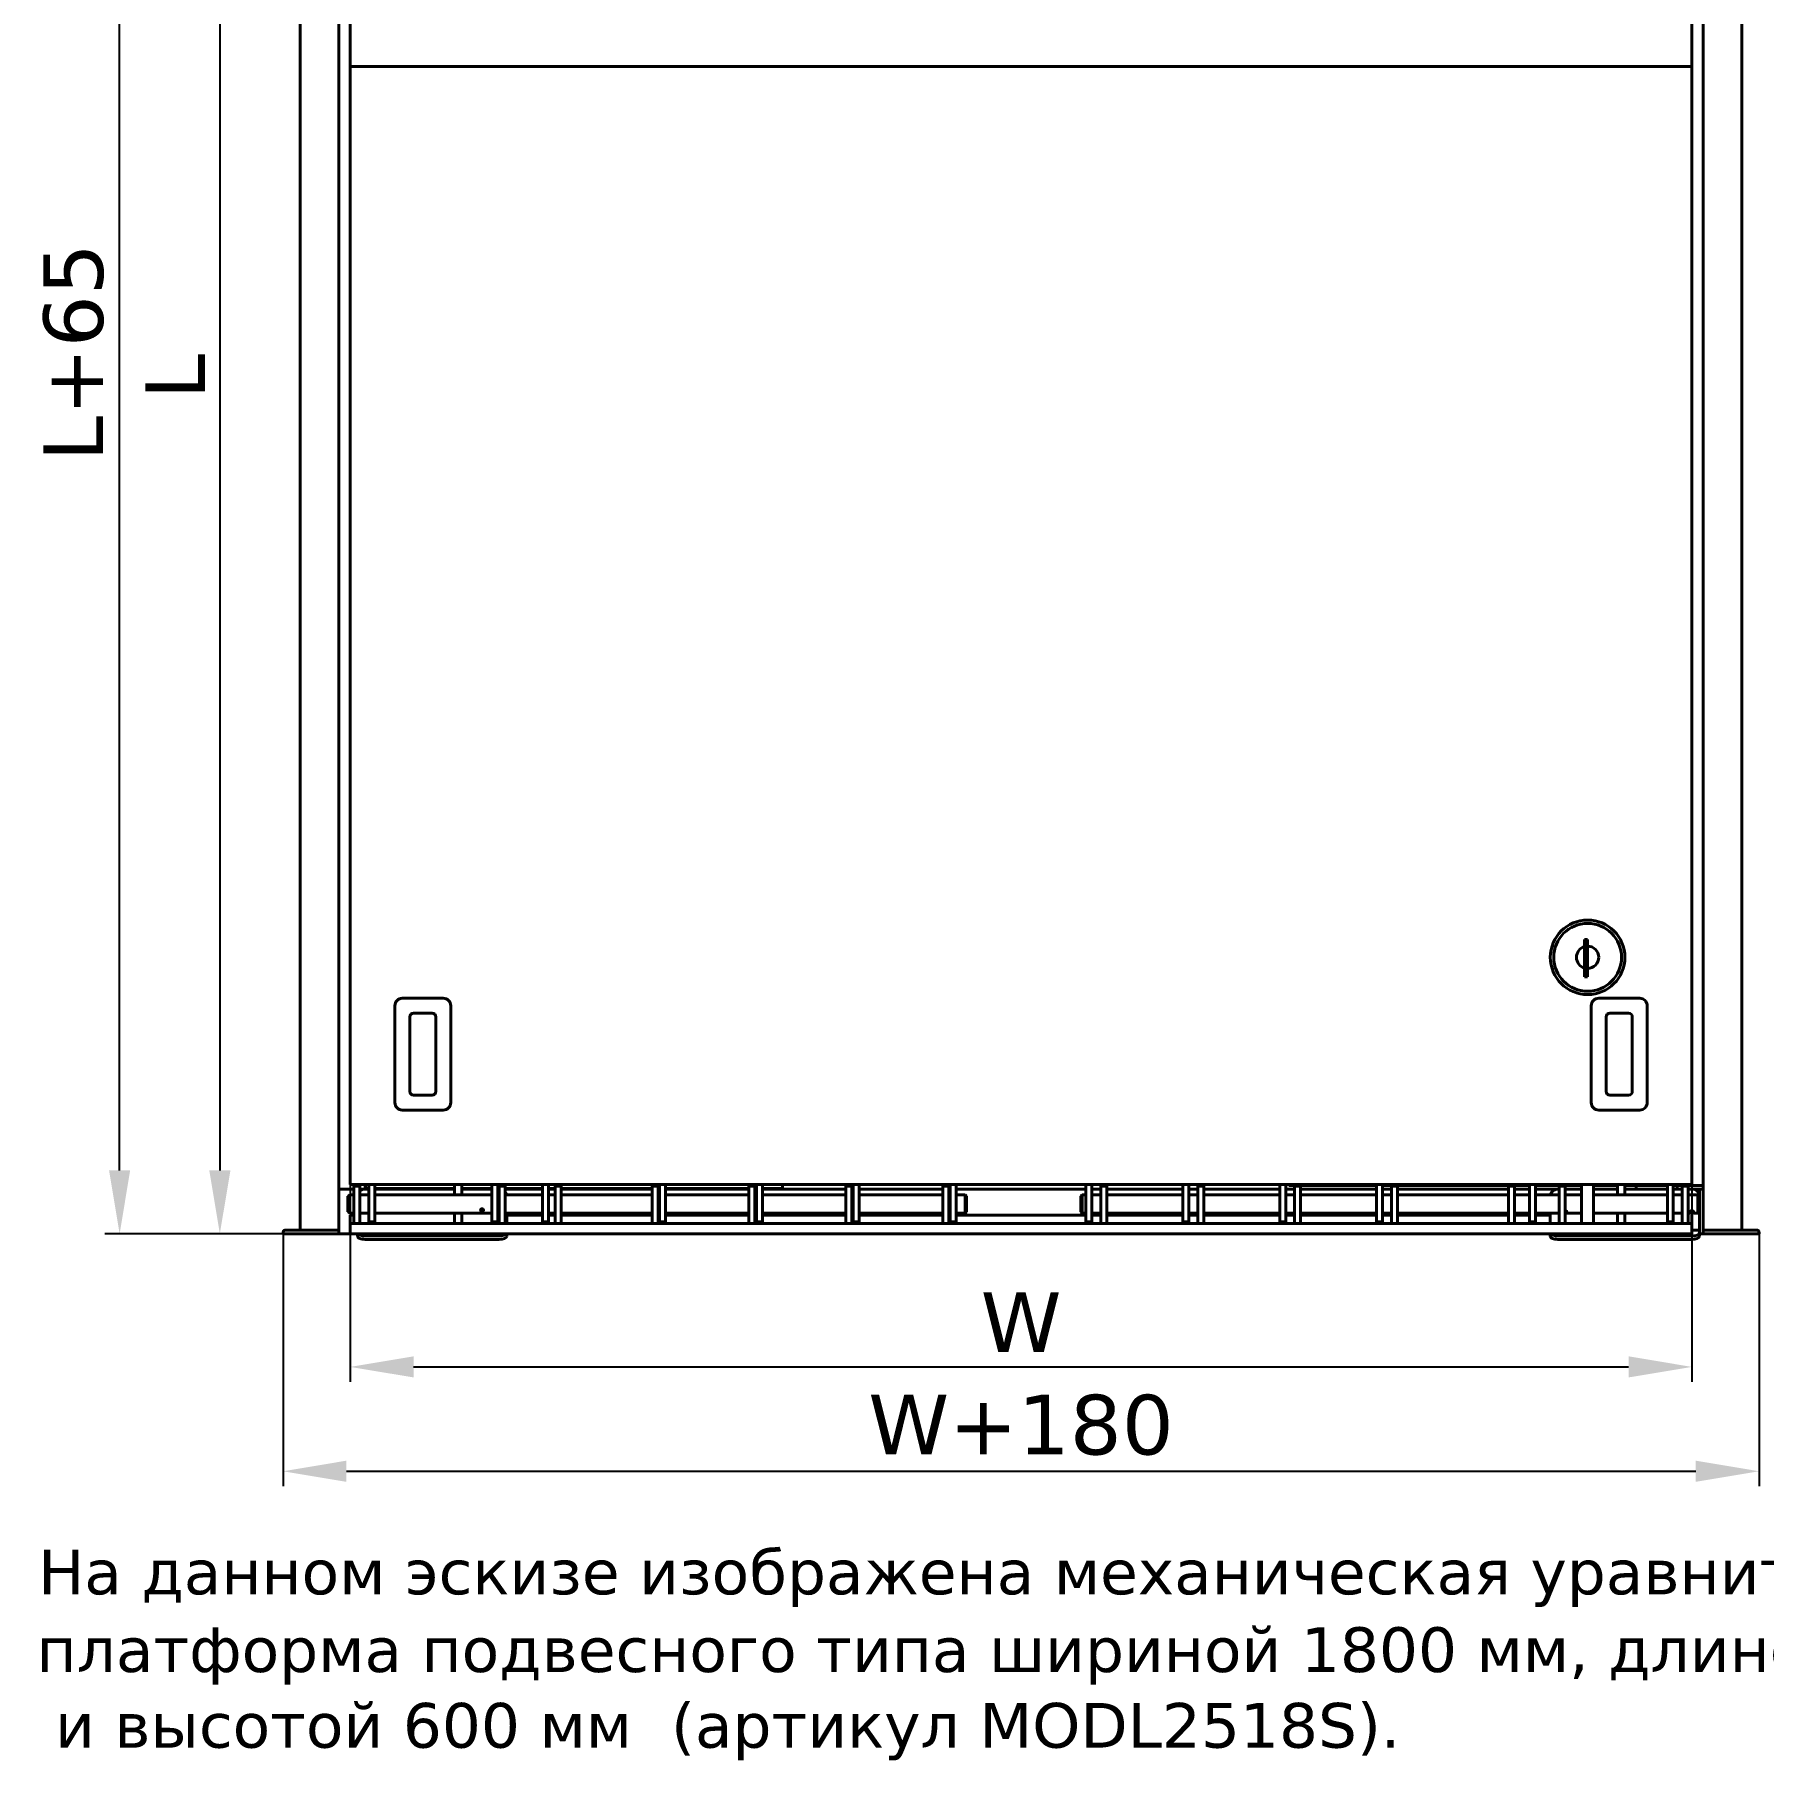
# Model space of a CAD drawing. Header units: millimetres. Extents: x 37284 to 53117, y 1996 to 6319.
# Drawn here: x 47014 to 49333, y 1996 to 4312 of the extents above; entities that cross this region are included whole.
import ezdxf

# ---------------------------------------------------------------- set-up
doc = ezdxf.new("R2010")
doc.units = ezdxf.units.MM
doc.linetypes.add('K5LT_BASIC', pattern=[0])
doc.layers.add('0 VIEW3', color=7, linetype='Continuous')
doc.styles.get("Standard").update_dxf_attribs({"font": 'verdana.TTF'})
doc.dimstyles.new('ISO-25', dxfattribs={"dimtxt": 80, "dimasz": 85, "dimexe": 20, "dimexo": 0, "dimgap": 20, "dimtad": 1, "dimtxsty": 'Standard', "dimcen": 2.5, "dimadec": 0, "dimazin": 0, "dimtfac": 1, "dimtmove": 0, "dimatfit": 3, "dimfxl": 1, "dimarcsym": 0})

# ---------------------------------------------------------------- blocks, each defined once
blk = doc.blocks.new('*D309')
at = {"color": 0, "lineweight": -2, "ltscale": 15}
for p, q in [((47437.3, 2768.8), (47437.3, 2504.2)), ((49237.3, 2768.8), (49237.3, 2504.2)), ((47522.3, 2524.2), (49152.3, 2524.2))]:
    blk.add_line(p, q, dxfattribs=at)
at = {"color": 0, "ltscale": 15}
for points in [[(47522.3, 2538.4), (47522.3, 2510.1), (47437.3, 2524.2)], [(49152.3, 2538.4), (49152.3, 2510.1), (49237.3, 2524.2)]]:
    blk.add_solid(points, dxfattribs=at)
at = {"layer": 'Defpoints', "color": 0, "ltscale": 15}
for p in [(47437.3, 2768.8), (49237.3, 2768.8), (49237.3, 2524.2)]:
    blk.add_point(p, dxfattribs=at)
at = {"color": 0, "ltscale": 15, "insert": (48337.3, 2584.2), "char_height": 80, "attachment_point": 5}
blk.add_mtext('W', dxfattribs=at)
blk = doc.blocks.new('*D310')
at = {"color": 0, "lineweight": -2, "ltscale": 15}
for p, q in [((47422.3, 5003.1), (47242.5, 5003.1)), ((47262.5, 4918.1), (47262.5, 2787.8)), ((47347.3, 2702.8), (47242.5, 2702.8))]:
    blk.add_line(p, q, dxfattribs=at)
at = {"color": 0, "ltscale": 15}
for points in [[(47248.4, 4918.1), (47276.7, 4918.1), (47262.5, 5003.1)], [(47248.4, 2787.8), (47276.7, 2787.8), (47262.5, 2702.8)]]:
    blk.add_solid(points, dxfattribs=at)
at = {"layer": 'Defpoints', "color": 0, "ltscale": 15}
for p in [(47422.3, 5003.1), (47262.5, 2702.8), (47347.3, 2702.8)]:
    blk.add_point(p, dxfattribs=at)
at = {"color": 0, "ltscale": 15, "insert": (47202.5, 3853), "char_height": 80, "attachment_point": 5, "rotation": 90}
blk.add_mtext('L', dxfattribs=at)
blk = doc.blocks.new('*D316')
at = {"color": 0, "lineweight": -2, "ltscale": 15}
for p, q in [((47347.3, 2702.8), (47347.3, 2364.2)), ((49327.3, 2702.8), (49327.3, 2364.2)), ((47432.3, 2384.2), (49242.3, 2384.2))]:
    blk.add_line(p, q, dxfattribs=at)
at = {"color": 0, "ltscale": 15}
for points in [[(47432.3, 2398.4), (47432.3, 2370), (47347.3, 2384.2)], [(49242.3, 2398.4), (49242.3, 2370), (49327.3, 2384.2)]]:
    blk.add_solid(points, dxfattribs=at)
at = {"layer": 'Defpoints', "color": 0, "ltscale": 15}
for p in [(47347.3, 2702.8), (49327.3, 2702.8), (49327.3, 2384.2)]:
    blk.add_point(p, dxfattribs=at)
at = {"color": 0, "ltscale": 15, "insert": (48337.3, 2446), "char_height": 80, "attachment_point": 5}
blk.add_mtext('W+180', dxfattribs=at)
blk = doc.blocks.new('*D315')
at = {"color": 0, "lineweight": -2, "ltscale": 15}
for p, q in [((47370.3, 5068.1), (47108.1, 5068.1)), ((47128.1, 2787.8), (47128.1, 4983.1)), ((47347.3, 2702.8), (47108.1, 2702.8))]:
    blk.add_line(p, q, dxfattribs=at)
at = {"color": 0, "ltscale": 15}
for points in [[(47113.9, 4983.1), (47142.2, 4983.1), (47128.1, 5068.1)], [(47113.9, 2787.8), (47142.2, 2787.8), (47128.1, 2702.8)]]:
    blk.add_solid(points, dxfattribs=at)
at = {"layer": 'Defpoints', "color": 0, "ltscale": 15}
for p in [(47128.1, 5068.1), (47370.3, 5068.1), (47347.3, 2702.8)]:
    blk.add_point(p, dxfattribs=at)
at = {"color": 0, "ltscale": 15, "insert": (47066.5, 3885.5), "char_height": 80, "attachment_point": 5, "rotation": 90}
blk.add_mtext('L+65', dxfattribs=at)

msp = doc.modelspace()

# ---------------------------------------------------------------- linework, layer by layer
at = {"layer": '0 VIEW3', "color": 5, "linetype": 'K5LT_BASIC', "lineweight": 40}
for p, q in [((47370.301, 2707.789), (47370.301, 5068.141)), ((47422.301, 2702.789), (47422.301, 5068.141)), ((49252.301, 5068.141), (49252.301, 2707.789)), ((49304.301, 5068.141), (49304.301, 2707.789)), ((47437.301, 3769.141), (47437.301, 4893.141)), ((49237.301, 4893.141), (49237.301, 3769.141)), ((49237.301, 4268.789), (47437.301, 4268.789)), ((47437.301, 4268.789), (49237.301, 4268.789)), ((47437.301, 2768.789), (47437.301, 4268.789)), ((49237.301, 4268.789), (49237.301, 2768.789)), ((49093.301, 3097.789), (49097.301, 3097.789)), ((49093.301, 3097.789), (49093.301, 3047.789)), ((49097.301, 3097.789), (49097.301, 3047.789)), ((49093.301, 3047.789), (49097.301, 3047.789)), ((47507.301, 3018.789), (47562.301, 3018.789)), ((49112.301, 3018.789), (49167.301, 3018.789)), ((47497.301, 2878.789), (47497.301, 3008.789)), ((47517.301, 2893.789), (47517.301, 2993.789)), ((47522.301, 2998.789), (47547.301, 2998.789)), ((47552.301, 2993.789), (47552.301, 2893.789)), ((47572.301, 3008.789), (47572.301, 2878.789)), ((49102.301, 2878.789), (49102.301, 3008.789)), ((49122.301, 2893.789), (49122.301, 2993.789)), ((49127.301, 2998.789), (49152.301, 2998.789)), ((49157.301, 2993.789), (49157.301, 2893.789)), ((49177.301, 3008.789), (49177.301, 2878.789)), ((47547.301, 2888.789), (47522.301, 2888.789)), ((49152.301, 2888.789), (49127.301, 2888.789)), ((47562.301, 2868.789), (47507.301, 2868.789)), ((49167.301, 2868.789), (49112.301, 2868.789)), ((47442.301, 2762.789), (47422.301, 2762.789)), ((49237.301, 2768.789), (47437.301, 2768.789)), ((47442.301, 2766.789), (47450.301, 2766.789)), ((47442.301, 2766.789), (47442.301, 2742.789)), ((47450.301, 2766.789), (47450.301, 2742.789)), ((47457.301, 2762.789), (47450.301, 2762.789)), ((47457.301, 2763.789), (47457.301, 2768.789)), ((47457.881, 2763.789), (47457.301, 2763.789)), ((47457.301, 2762.789), (47457.301, 2763.789)), ((47462.301, 2762.789), (47457.301, 2762.789)), ((47457.881, 2763.789), (47457.881, 2768.789)), ((47462.301, 2763.789), (47457.881, 2763.789)), ((47462.301, 2742.789), (47462.301, 2768.789)), ((47470.301, 2742.789), (47470.301, 2768.789)), ((47577.301, 2763.789), (47470.301, 2763.789)), ((47577.301, 2762.789), (47470.301, 2762.789)), ((47512.301, 2762.789), (47512.301, 2763.789)), ((47577.301, 2755.289), (47577.301, 2768.789)), ((47587.301, 2755.289), (47587.301, 2768.789)), ((47627.301, 2763.789), (47587.301, 2763.789)), ((47627.301, 2762.789), (47587.301, 2762.789)), ((47627.301, 2742.789), (47627.301, 2768.789)), ((47635.301, 2742.789), (47635.301, 2768.789)), ((47637.301, 2763.789), (47635.301, 2763.789)), ((47637.301, 2762.789), (47635.301, 2762.789)), ((47637.301, 2766.789), (47645.301, 2766.789)), ((47637.301, 2766.789), (47637.301, 2742.789)), ((47645.301, 2766.789), (47645.301, 2742.789)), ((47695.301, 2763.789), (47645.301, 2763.789)), ((47695.301, 2762.789), (47645.301, 2762.789)), ((47695.301, 2742.789), (47695.301, 2768.789)), ((47703.301, 2742.789), (47703.301, 2768.789)), ((47712.301, 2763.789), (47703.301, 2763.789)), ((47712.301, 2762.789), (47703.301, 2762.789)), ((47712.301, 2766.789), (47720.301, 2766.789)), ((47712.301, 2766.789), (47712.301, 2742.789)), ((47720.301, 2766.789), (47720.301, 2742.789)), ((47842.301, 2763.789), (47720.301, 2763.789)), ((47842.301, 2762.789), (47720.301, 2762.789)), ((47842.301, 2766.789), (47850.301, 2766.789)), ((47842.301, 2766.789), (47842.301, 2742.789)), ((47850.301, 2766.789), (47850.301, 2742.789)), ((47852.301, 2763.789), (47850.301, 2763.789)), ((47852.301, 2762.789), (47850.301, 2762.789)), ((47852.301, 2742.789), (47852.301, 2768.789)), ((47860.301, 2742.789), (47860.301, 2768.789)), ((47972.301, 2763.789), (47860.301, 2763.789)), ((47972.301, 2762.789), (47860.301, 2762.789)), ((47972.301, 2766.789), (47980.301, 2766.789)), ((47972.301, 2766.789), (47972.301, 2742.789)), ((47980.301, 2766.789), (47980.301, 2742.789)), ((47982.301, 2763.789), (47980.301, 2763.789)), ((47982.301, 2762.789), (47980.301, 2762.789)), ((47982.301, 2742.789), (47982.301, 2768.789)), ((47990.301, 2742.789), (47990.301, 2768.789)), ((48017.134, 2763.789), (47990.301, 2763.789)), ((48102.301, 2762.789), (47990.301, 2762.789)), ((48017.134, 2768.789), (48017.134, 2763.789)), ((48102.301, 2766.789), (48110.301, 2766.789)), ((48102.301, 2766.789), (48102.301, 2742.789)), ((48110.301, 2766.789), (48110.301, 2742.789)), ((48112.301, 2762.789), (48110.301, 2762.789)), ((48112.301, 2742.789), (48112.301, 2768.789)), ((48120.301, 2742.789), (48120.301, 2768.789)), ((48232.301, 2762.789), (48120.301, 2762.789)), ((48232.301, 2766.789), (48240.301, 2766.789)), ((48232.301, 2766.789), (48232.301, 2742.789)), ((48240.301, 2766.789), (48240.301, 2742.789)), ((48242.301, 2762.789), (48240.301, 2762.789)), ((48242.301, 2742.789), (48242.301, 2768.789)), ((48250.301, 2742.789), (48250.301, 2768.789)), ((48424.301, 2762.789), (48250.301, 2762.789)), ((48424.301, 2742.789), (48424.301, 2768.789)), ((48432.301, 2742.789), (48432.301, 2768.789)), ((48444.301, 2762.789), (48432.301, 2762.789)), ((48444.301, 2766.789), (48452.301, 2766.789)), ((48444.301, 2766.789), (48444.301, 2742.789)), ((48452.301, 2766.789), (48452.301, 2742.789)), ((48554.301, 2762.789), (48452.301, 2762.789)), ((48554.301, 2742.789), (48554.301, 2768.789)), ((48562.301, 2742.789), (48562.301, 2768.789)), ((48574.301, 2762.789), (48562.301, 2762.789)), ((48574.301, 2766.789), (48582.301, 2766.789)), ((48574.301, 2766.789), (48574.301, 2742.789)), ((48582.301, 2766.789), (48582.301, 2742.789)), ((48684.301, 2762.789), (48582.301, 2762.789)), ((48684.301, 2742.789), (48684.301, 2768.789)), ((48692.301, 2742.789), (48692.301, 2768.789)), ((48704.301, 2762.789), (48692.301, 2762.789)), ((48696.713, 2767.789), (48696.713, 2768.789)), ((48814.301, 2767.789), (48696.713, 2767.789)), ((48704.301, 2766.789), (48712.301, 2766.789)), ((48704.301, 2766.789), (48704.301, 2742.789)), ((48712.301, 2766.789), (48712.301, 2742.789)), ((48814.301, 2762.789), (48712.301, 2762.789)), ((48814.301, 2742.789), (48814.301, 2768.789)), ((48822.301, 2742.789), (48822.301, 2768.789)), ((49019.301, 2767.789), (48822.301, 2767.789)), ((48834.301, 2762.789), (48822.301, 2762.789)), ((48834.301, 2766.789), (48842.301, 2766.789)), ((48834.301, 2766.789), (48834.301, 2742.789)), ((48842.301, 2766.789), (48842.301, 2742.789)), ((48991.301, 2762.789), (48842.301, 2762.789)), ((48991.301, 2766.789), (48999.301, 2766.789)), ((48991.301, 2766.789), (48991.301, 2742.789)), ((48999.301, 2766.789), (48999.301, 2742.789)), ((49019.301, 2762.789), (48999.301, 2762.789)), ((49019.301, 2742.789), (49019.301, 2768.789)), ((49027.301, 2742.789), (49027.301, 2768.789)), ((49089.301, 2767.789), (49027.301, 2767.789)), ((49057.301, 2762.789), (49027.301, 2762.789)), ((49059.301, 2762.789), (49057.301, 2762.789)), ((49059.301, 2766.789), (49067.301, 2766.789)), ((49059.301, 2766.789), (49059.301, 2742.789)), ((49067.301, 2766.789), (49067.301, 2742.789)), ((49089.301, 2762.789), (49067.301, 2762.789)), ((49089.301, 2716.789), (49089.301, 2768.789)), ((49105.301, 2716.789), (49105.301, 2768.789)), ((49137.301, 2767.789), (49105.301, 2767.789)), ((49137.301, 2762.789), (49105.301, 2762.789)), ((49137.301, 2768.789), (49137.301, 2755.289)), ((49147.301, 2768.789), (49147.301, 2755.289)), ((49204.301, 2767.789), (49147.301, 2767.789)), ((49204.301, 2762.789), (49147.301, 2762.789)), ((49162.301, 2762.789), (49162.301, 2767.789)), ((49204.301, 2742.789), (49204.301, 2768.789)), ((49212.301, 2742.789), (49212.301, 2768.789)), ((49252.301, 2767.789), (49212.301, 2767.789)), ((49224.301, 2762.789), (49212.301, 2762.789)), ((49217.301, 2762.789), (49217.301, 2767.789)), ((49224.301, 2766.789), (49232.301, 2766.789)), ((49224.301, 2766.789), (49224.301, 2742.789)), ((49232.301, 2766.789), (49232.301, 2742.789)), ((49237.301, 2762.789), (49232.301, 2762.789)), ((49247.301, 2762.789), (49237.301, 2762.789)), ((49252.301, 2762.789), (49247.301, 2762.789)), ((49247.301, 2753.289), (49247.301, 2762.789)), ((47436.301, 2755.289), (47434.301, 2753.289)), ((47434.301, 2732.289), (47434.301, 2753.289)), ((47436.301, 2730.289), (47436.301, 2755.289)), ((47442.301, 2755.289), (47436.301, 2755.289)), ((47442.301, 2742.789), (47442.301, 2716.789)), ((47462.301, 2755.289), (47450.301, 2755.289)), ((47450.301, 2742.789), (47450.301, 2716.789)), ((47462.301, 2718.789), (47462.301, 2742.789)), ((47627.301, 2755.289), (47470.301, 2755.289)), ((47470.301, 2718.789), (47470.301, 2742.789)), ((47627.301, 2718.789), (47627.301, 2742.789)), ((47637.301, 2755.289), (47635.301, 2755.289)), ((47635.301, 2718.789), (47635.301, 2742.789)), ((47637.301, 2742.789), (47637.301, 2716.789)), ((47695.301, 2755.289), (47645.301, 2755.289)), ((47645.301, 2742.789), (47645.301, 2716.789)), ((47695.301, 2718.789), (47695.301, 2742.789)), ((47712.301, 2755.289), (47703.301, 2755.289)), ((47703.301, 2718.789), (47703.301, 2742.789)), ((47712.301, 2742.789), (47712.301, 2716.789)), ((47842.301, 2755.289), (47720.301, 2755.289)), ((47720.301, 2742.789), (47720.301, 2716.789)), ((47842.301, 2742.789), (47842.301, 2716.789)), ((47852.301, 2755.289), (47850.301, 2755.289)), ((47850.301, 2742.789), (47850.301, 2716.789)), ((47852.301, 2718.789), (47852.301, 2742.789)), ((47972.301, 2755.289), (47860.301, 2755.289)), ((47860.301, 2718.789), (47860.301, 2742.789)), ((47972.301, 2742.789), (47972.301, 2716.789)), ((47982.301, 2755.289), (47980.301, 2755.289)), ((47980.301, 2742.789), (47980.301, 2716.789)), ((47982.301, 2718.789), (47982.301, 2742.789)), ((48102.301, 2755.289), (47990.301, 2755.289)), ((47990.301, 2718.789), (47990.301, 2742.789)), ((48102.301, 2742.789), (48102.301, 2716.789)), ((48112.301, 2755.289), (48110.301, 2755.289)), ((48110.301, 2742.789), (48110.301, 2716.789)), ((48112.301, 2718.789), (48112.301, 2742.789)), ((48232.301, 2755.289), (48120.301, 2755.289)), ((48120.301, 2718.789), (48120.301, 2742.789)), ((48232.301, 2742.789), (48232.301, 2716.789)), ((48242.301, 2755.289), (48240.301, 2755.289)), ((48240.301, 2742.789), (48240.301, 2716.789)), ((48242.301, 2718.789), (48242.301, 2742.789)), ((48262.301, 2755.289), (48250.301, 2755.289)), ((48250.301, 2718.789), (48250.301, 2742.789)), ((48264.301, 2753.289), (48262.301, 2755.289)), ((48262.301, 2730.289), (48262.301, 2755.289)), ((48264.301, 2732.289), (48264.301, 2753.289)), ((48417.301, 2753.289), (48419.301, 2755.289)), ((48417.301, 2753.289), (48417.301, 2734.263)), ((48419.301, 2755.289), (48424.301, 2755.289)), ((48419.301, 2732.639), (48419.301, 2755.289)), ((48424.301, 2718.789), (48424.301, 2742.789)), ((48432.301, 2755.289), (48444.301, 2755.289)), ((48432.301, 2718.789), (48432.301, 2742.789)), ((48444.301, 2742.789), (48444.301, 2716.789)), ((48452.301, 2755.289), (48554.301, 2755.289)), ((48452.301, 2742.789), (48452.301, 2716.789)), ((48554.301, 2718.789), (48554.301, 2742.789)), ((48562.301, 2755.289), (48574.301, 2755.289)), ((48562.301, 2718.789), (48562.301, 2742.789)), ((48574.301, 2742.789), (48574.301, 2716.789)), ((48582.301, 2755.289), (48684.301, 2755.289)), ((48582.301, 2742.789), (48582.301, 2716.789)), ((48684.301, 2718.789), (48684.301, 2742.789)), ((48692.301, 2755.289), (48704.301, 2755.289)), ((48692.301, 2718.789), (48692.301, 2742.789)), ((48704.301, 2742.789), (48704.301, 2716.789)), ((48712.301, 2755.289), (48814.301, 2755.289)), ((48712.301, 2742.789), (48712.301, 2716.789)), ((48814.301, 2718.789), (48814.301, 2742.789)), ((48822.301, 2755.289), (48834.301, 2755.289)), ((48822.301, 2718.789), (48822.301, 2742.789)), ((48834.301, 2742.789), (48834.301, 2716.789)), ((48842.301, 2755.289), (48991.301, 2755.289)), ((48842.301, 2742.789), (48842.301, 2716.789)), ((48991.301, 2742.789), (48991.301, 2716.789)), ((48999.301, 2755.289), (49019.301, 2755.289)), ((48999.301, 2742.789), (48999.301, 2716.789)), ((49019.301, 2718.789), (49019.301, 2742.789)), ((49027.301, 2755.289), (49059.301, 2755.289)), ((49027.301, 2718.789), (49027.301, 2742.789)), ((49059.301, 2742.789), (49059.301, 2716.789)), ((49067.301, 2755.289), (49089.301, 2755.289)), ((49067.301, 2742.789), (49067.301, 2716.789)), ((49105.301, 2755.289), (49204.301, 2755.289)), ((49204.301, 2718.789), (49204.301, 2742.789)), ((49212.301, 2755.289), (49224.301, 2755.289)), ((49212.301, 2718.789), (49212.301, 2742.789)), ((49224.301, 2742.789), (49224.301, 2716.789)), ((49232.301, 2755.289), (49245.301, 2755.289)), ((49232.301, 2742.789), (49232.301, 2716.789)), ((49245.301, 2755.289), (49247.301, 2753.289)), ((49245.301, 2732.639), (49245.301, 2755.289)), ((49247.301, 2753.289), (49247.301, 2734.263)), ((47436.301, 2730.289), (47434.301, 2732.289)), ((47442.301, 2730.289), (47436.301, 2730.289)), ((47437.301, 2727.789), (47437.301, 2716.825)), ((47437.301, 2727.789), (47442.301, 2727.789)), ((47437.301, 2716.825), (47437.301, 2716.789)), ((47437.301, 2716.789), (47437.301, 2702.789)), ((47437.301, 2716.789), (49237.301, 2716.789)), ((47442.301, 2716.789), (47450.301, 2716.789)), ((47462.301, 2730.289), (47450.301, 2730.289)), ((47470.301, 2718.789), (47462.301, 2718.789)), ((47627.301, 2730.289), (47470.301, 2730.289)), ((47577.301, 2716.789), (47577.301, 2730.289)), ((47587.301, 2716.789), (47587.301, 2730.289)), ((47635.301, 2718.789), (47627.301, 2718.789)), ((47637.301, 2730.289), (47635.301, 2730.289)), ((47637.301, 2716.789), (47645.301, 2716.789)), ((47695.301, 2730.289), (47645.301, 2730.289)), ((47647.301, 2716.789), (47647.301, 2730.289)), ((47647.301, 2727.789), (47695.301, 2727.789)), ((47703.301, 2718.789), (47695.301, 2718.789)), ((47712.301, 2730.289), (47703.301, 2730.289)), ((47703.301, 2727.789), (47712.301, 2727.789)), ((47712.301, 2716.789), (47720.301, 2716.789)), ((47842.301, 2730.289), (47720.301, 2730.289)), ((47720.301, 2727.789), (47842.301, 2727.789)), ((47842.301, 2716.789), (47850.301, 2716.789)), ((47852.301, 2730.289), (47850.301, 2730.289)), ((47850.301, 2727.789), (47852.301, 2727.789)), ((47860.301, 2718.789), (47852.301, 2718.789)), ((47972.301, 2730.289), (47860.301, 2730.289)), ((47860.301, 2727.789), (47972.301, 2727.789)), ((47972.301, 2716.789), (47980.301, 2716.789)), ((47982.301, 2730.289), (47980.301, 2730.289)), ((47980.301, 2727.789), (47982.301, 2727.789)), ((47990.301, 2718.789), (47982.301, 2718.789)), ((48102.301, 2730.289), (47990.301, 2730.289)), ((47990.301, 2727.789), (48102.301, 2727.789)), ((48102.301, 2716.789), (48110.301, 2716.789)), ((48112.301, 2730.289), (48110.301, 2730.289)), ((48110.301, 2727.789), (48112.301, 2727.789)), ((48120.301, 2718.789), (48112.301, 2718.789)), ((48232.301, 2730.289), (48120.301, 2730.289)), ((48120.301, 2727.789), (48232.301, 2727.789)), ((48232.301, 2716.789), (48240.301, 2716.789)), ((48242.301, 2730.289), (48240.301, 2730.289)), ((48240.301, 2727.789), (48242.301, 2727.789)), ((48250.301, 2718.789), (48242.301, 2718.789)), ((48262.301, 2730.289), (48250.301, 2730.289)), ((48250.301, 2727.789), (48424.301, 2727.789)), ((48264.301, 2732.289), (48262.301, 2730.289)), ((48417.301, 2734.263), (48417.301, 2732.289)), ((48417.301, 2732.289), (48419.301, 2730.289)), ((48419.301, 2730.289), (48419.301, 2732.639)), ((48419.301, 2730.289), (48424.301, 2730.289)), ((48432.301, 2718.789), (48424.301, 2718.789)), ((48432.301, 2730.289), (48444.301, 2730.289)), ((48432.301, 2727.789), (48444.301, 2727.789)), ((48444.301, 2716.789), (48452.301, 2716.789)), ((48452.301, 2730.289), (48554.301, 2730.289)), ((48452.301, 2727.789), (48554.301, 2727.789)), ((48562.301, 2718.789), (48554.301, 2718.789)), ((48562.301, 2730.289), (48574.301, 2730.289)), ((48562.301, 2727.789), (48574.301, 2727.789)), ((48574.301, 2716.789), (48582.301, 2716.789)), ((48582.301, 2730.289), (48684.301, 2730.289)), ((48582.301, 2727.789), (48684.301, 2727.789)), ((48692.301, 2718.789), (48684.301, 2718.789)), ((48692.301, 2730.289), (48704.301, 2730.289)), ((48692.301, 2727.789), (48704.301, 2727.789)), ((48704.301, 2716.789), (48712.301, 2716.789)), ((48712.301, 2730.289), (48814.301, 2730.289)), ((48712.301, 2727.789), (48814.301, 2727.789)), ((48822.301, 2718.789), (48814.301, 2718.789)), ((48822.301, 2730.289), (48834.301, 2730.289)), ((48822.301, 2727.789), (48834.301, 2727.789)), ((48834.301, 2716.789), (48842.301, 2716.789)), ((48842.301, 2730.289), (48991.301, 2730.289)), ((48842.301, 2727.789), (48991.301, 2727.789)), ((48991.301, 2716.789), (48999.301, 2716.789)), ((48999.301, 2730.289), (49019.301, 2730.289)), ((48999.301, 2727.789), (49019.301, 2727.789)), ((49027.301, 2718.789), (49019.301, 2718.789)), ((49027.301, 2730.289), (49059.301, 2730.289)), ((49027.301, 2727.789), (49047.301, 2727.789)), ((49047.301, 2716.789), (49047.301, 2730.289)), ((49059.301, 2716.789), (49067.301, 2716.789)), ((49067.301, 2730.289), (49089.301, 2730.289)), ((49105.301, 2716.789), (49089.301, 2716.789)), ((49105.301, 2730.289), (49204.301, 2730.289)), ((49137.301, 2730.289), (49137.301, 2716.789)), ((49147.301, 2730.289), (49147.301, 2716.789)), ((49212.301, 2718.789), (49204.301, 2718.789)), ((49212.301, 2730.289), (49224.301, 2730.289)), ((49224.301, 2716.789), (49232.301, 2716.789)), ((49232.301, 2730.289), (49245.301, 2730.289)), ((49237.301, 2727.789), (49237.301, 2716.825)), ((49237.301, 2716.825), (49237.301, 2716.789)), ((49237.301, 2716.789), (49237.301, 2702.789)), ((49245.301, 2730.289), (49245.301, 2732.639)), ((49245.301, 2730.289), (49247.301, 2732.289)), ((49247.301, 2734.263), (49247.301, 2732.289)), ((49247.301, 2712.789), (49247.301, 2732.289)), ((47347.301, 2702.789), (47347.301, 2704.789)), ((47422.301, 2702.789), (47347.301, 2702.789)), ((47350.301, 2707.789), (47422.301, 2707.789)), ((47370.301, 2707.789), (47422.301, 2707.789)), ((47422.301, 2707.789), (47422.301, 2702.789)), ((47437.301, 2702.789), (47422.301, 2702.789)), ((47437.301, 2702.789), (49237.301, 2702.789)), ((47447.301, 2699.277), (47447.301, 2702.789)), ((47457.301, 2699.972), (47637.301, 2699.972)), ((47457.301, 2695.369), (47637.301, 2695.369)), ((47647.301, 2699.277), (47647.301, 2702.789)), ((49047.301, 2699.277), (49047.301, 2702.789)), ((49057.301, 2699.972), (49237.301, 2699.972)), ((49057.301, 2695.369), (49237.301, 2695.369)), ((49237.301, 2707.789), (49247.301, 2707.789)), ((49247.301, 2707.789), (49247.301, 2712.789)), ((49247.301, 2706.994), (49247.301, 2707.789)), ((49247.301, 2703.879), (49247.301, 2706.994)), ((49247.301, 2699.277), (49247.301, 2703.879)), ((49252.301, 2702.789), (49247.301, 2702.789)), ((49304.301, 2707.789), (49252.301, 2707.789)), ((49252.301, 2707.789), (49252.301, 2702.789)), ((49324.301, 2707.789), (49252.301, 2707.789)), ((49252.301, 2702.789), (49327.301, 2702.789)), ((49327.301, 2702.789), (49327.301, 2704.789))]:
    msp.add_line(p, q, dxfattribs=at)
for radius in [50, 45.5]:
    msp.add_circle((49097.301, 3073.789), radius, dxfattribs=at)
for centre, radius, start, end in [((49097.301, 3073.789), 15, 105.46601, 254.53399), ((49097.301, 3073.789), 15, 0, 90), ((49097.301, 3073.789), 15, 270, 0), ((47507.301, 3008.789), 10, 90, 180), ((47562.301, 3008.789), 10, 0, 90), ((49112.301, 3008.789), 10, 90, 180), ((49167.301, 3008.789), 10, 0, 90), ((47522.301, 2993.789), 5, 90, 180), ((47547.301, 2993.789), 5, 0, 90), ((49127.301, 2993.789), 5, 90, 180), ((49152.301, 2993.789), 5, 0, 90), ((47507.301, 2878.789), 10, 180, 270), ((47522.301, 2893.789), 5, 180, 270), ((47547.301, 2893.789), 5, 270, 0), ((47562.301, 2878.789), 10, 270, 0), ((49112.301, 2878.789), 10, 180, 270), ((49127.301, 2893.789), 5, 180, 270), ((49152.301, 2893.789), 5, 270, 0), ((49167.301, 2878.789), 10, 270, 0), ((47457.301, 2752.789), 10, 90, 134.427004), ((49057.301, 2752.789), 10, 90, 165.522488), ((49237.301, 2752.789), 10, 2.941575, 90), ((47637.301, 2752.789), 10, 14.477512, 36.869898), ((47350.301, 2704.789), 3, 90, 180), ((49324.301, 2704.789), 3, 0, 90)]:
    msp.add_arc(centre, radius, start, end, dxfattribs=at)
for centre, start_param, end_param in [((47457.301, 2699.277), 0, 1.57079633), ((47457.301, 2703.879), 0.28272291, 1.57079633), ((47637.301, 2703.879), 1.57079633, 2.85886975), ((47637.301, 2699.277), 1.57079633, 3.14159265), ((49057.301, 2699.277), 0, 1.57079633), ((49057.301, 2703.879), 0.28272291, 1.57079633), ((49237.301, 2703.879), 1.57079633, 3.14159265), ((49237.301, 2699.277), 1.57079633, 3.14159265)]:
    msp.add_ellipse(centre, major_axis=(-10, 0), ratio=0.39073113, start_param=start_param, end_param=end_param, dxfattribs=at)
for points, knots in [([(47616.301, 2734.725), (47616.301, 2734.799), (47616.288, 2734.94), (47616.233, 2735.145), (47616.149, 2735.336), (47616.038, 2735.516), (47615.895, 2735.694), (47615.716, 2735.865), (47615.5, 2736.022), (47615.268, 2736.148), (47615.02, 2736.247), (47614.767, 2736.315), (47614.515, 2736.352), (47614.283, 2736.361), (47614.104, 2736.35), (47613.949, 2736.331), (47613.793, 2736.303), (47613.596, 2736.25), (47613.392, 2736.172), (47613.193, 2736.073), (47613.007, 2735.955), (47612.835, 2735.818), (47612.684, 2735.665), (47612.555, 2735.501), (47612.447, 2735.323), (47612.365, 2735.132), (47612.313, 2734.93), (47612.301, 2734.794), (47612.301, 2734.725)], [0, 0, 0, 0, 1.33882553, 2.51566948, 3.69711888, 4.84121932, 5.9433654, 7.29128329, 8.6052123, 9.88515244, 11.09751757, 12.38496294, 13.53615294, 14.62621694, 15.588689, 16.01493943, 16.79541944, 17.78261615, 18.86486738, 19.8837325, 20.9663262, 22.08337017, 23.1711358, 24.25942463, 25.37751501, 26.55520847, 27.76270346, 29, 29, 29, 29]), ([(47612.301, 2734.725), (47612.301, 2734.644), (47612.317, 2734.499), (47612.375, 2734.309), (47612.452, 2734.15), (47612.549, 2734.007), (47612.672, 2733.868), (47612.822, 2733.738), (47612.998, 2733.621), (47613.194, 2733.52), (47613.404, 2733.439), (47613.628, 2733.375), (47613.857, 2733.331), (47614.074, 2733.307), (47614.3, 2733.298), (47614.519, 2733.305), (47614.737, 2733.33), (47614.949, 2733.369), (47615.178, 2733.43), (47615.419, 2733.523), (47615.629, 2733.635), (47615.805, 2733.757), (47615.953, 2733.89), (47616.08, 2734.039), (47616.18, 2734.202), (47616.252, 2734.376), (47616.293, 2734.552), (47616.301, 2734.67), (47616.301, 2734.725)], [0, 0, 0, 0, 1.45891154, 2.65926045, 3.63647303, 4.6491119, 5.72497506, 6.82863622, 7.96684677, 9.1118087, 10.23038698, 11.31583021, 12.47562626, 13.53476984, 14.34940708, 15.59727555, 16.56187237, 17.39705076, 18.640626, 19.96823865, 21.24105016, 22.32146928, 23.43256691, 24.57092977, 25.70587938, 26.84843311, 28.00200422, 29, 29, 29, 29]), ([(49069.301, 2732.639), (49069.301, 2732.717), (49069.281, 2732.838), (49069.206, 2733.017), (49069.108, 2733.173), (49068.96, 2733.34), (49068.779, 2733.49), (49068.566, 2733.627), (49068.317, 2733.748), (49068.04, 2733.842), (49067.778, 2733.899), (49067.537, 2733.93), (49067.384, 2733.937), (49067.301, 2733.937)], [0, 0, 0, 0, 1.7887701, 2.70595367, 4.01041231, 5.32929631, 6.66260567, 7.86966257, 9.24459193, 10.72475118, 11.967747, 12.89415225, 14, 14, 14, 14]), ([(49069.301, 2732.639), (49069.301, 2732.56), (49069.281, 2732.445), (49069.206, 2732.284), (49069.108, 2732.152), (49068.96, 2732.019), (49068.779, 2731.906), (49068.566, 2731.808), (49068.317, 2731.725), (49068.04, 2731.663), (49067.778, 2731.626), (49067.537, 2731.607), (49067.384, 2731.602), (49067.301, 2731.602)], [0, 0, 0, 0, 1.7887701, 2.70595367, 4.01041231, 5.32929631, 6.66260567, 7.86966257, 9.24459193, 10.72475118, 11.967747, 12.89415225, 14, 14, 14, 14]), ([(49239.301, 2732.639), (49239.301, 2732.717), (49239.281, 2732.838), (49239.206, 2733.017), (49239.108, 2733.173), (49238.96, 2733.34), (49238.779, 2733.49), (49238.566, 2733.627), (49238.317, 2733.748), (49238.04, 2733.842), (49237.778, 2733.899), (49237.522, 2733.932), (49237.285, 2733.94), (49237.081, 2733.93), (49236.917, 2733.911), (49236.736, 2733.882), (49236.508, 2733.825), (49236.262, 2733.736), (49236.048, 2733.632), (49235.867, 2733.519), (49235.706, 2733.396), (49235.564, 2733.256), (49235.449, 2733.105), (49235.376, 2732.971), (49235.318, 2732.815), (49235.301, 2732.709), (49235.301, 2732.639)], [0, 0, 0, 0, 1.72487024, 2.60928948, 3.8671493, 5.13891919, 6.42459912, 7.58853667, 8.9143498, 10.3416337, 11.5402263, 12.43353782, 13.69125452, 14.58166295, 15.06867665, 15.82528765, 16.96470934, 18.18812552, 19.37227884, 20.35198398, 21.33477375, 22.53209249, 23.65197333, 24.69441628, 25.45546058, 27, 27, 27, 27]), ([(49239.301, 2732.639), (49239.301, 2732.56), (49239.281, 2732.445), (49239.206, 2732.284), (49239.108, 2732.152), (49238.96, 2732.019), (49238.779, 2731.906), (49238.566, 2731.808), (49238.317, 2731.725), (49238.04, 2731.663), (49237.778, 2731.626), (49237.479, 2731.602), (49237.203, 2731.6), (49236.942, 2731.616), (49236.736, 2731.637), (49236.508, 2731.674), (49236.262, 2731.733), (49236.048, 2731.805), (49235.867, 2731.885), (49235.706, 2731.977), (49235.564, 2732.086), (49235.449, 2732.209), (49235.376, 2732.326), (49235.318, 2732.466), (49235.301, 2732.569), (49235.301, 2732.639)], [0, 0, 0, 0, 1.66098631, 2.51264931, 3.72392169, 4.94858891, 6.18665098, 7.30747966, 8.58418856, 9.95861009, 11.11281036, 11.97303625, 13.72740274, 14.51057738, 15.23916572, 16.33638658, 17.51449103, 18.65478682, 19.59820657, 20.54459671, 21.6975703, 22.77597408, 23.77980805, 24.51266559, 26, 26, 26, 26])]:
    msp.add_open_spline(points, degree=3, knots=knots, dxfattribs=at)

# ---------------------------------------------------------------- texts
at = {"ltscale": 15, "char_height": 60, "width": 3191.73403, "attachment_point": 5}
for s, insert in [('На данном эскизе изображена механическая уравнительная ', (48350.05, 2240.558)), ('платформа подвесного типа шириной 1800 мм, длиной* 2500 мм ', (48444.611, 2136.335)), ('и высотой 600 мм  (артикул MODL2518S).\\P ', (47943.76, 1984.773))]:
    msp.add_mtext(s, dxfattribs=dict(at, insert=insert))

# ---------------------------------------------------------------- dimensions: what is measured, and where the dimension line sits
at = {"ltscale": 15}
for base, p1, p2, text, picture, middle in [((47128.074, 5068.141), (47347.301, 2702.789), (47370.301, 5068.141), 'L+65', '*D315', (47066.489, 3885.465)), ((47262.537, 2702.789), (47422.301, 5003.141), (47347.301, 2702.789), 'L', '*D310', (47202.537, 3852.965))]:
    dim = msp.add_linear_dim(base=base, p1=p1, p2=p2, angle=90, text=text, dimstyle='ISO-25', dxfattribs=at)
    dim.commit()
    dim.dimension.update_dxf_attribs({"geometry": picture, "text_midpoint": middle})
for base, p1, p2, text, picture, middle in [((49237.301, 2524.225), (47437.301, 2768.789), (49237.301, 2768.789), 'W', '*D309', (48337.301, 2584.225)), ((49327.301, 2384.184), (47347.301, 2702.789), (49327.301, 2702.789), 'W+180', '*D316', (48337.301, 2446.011))]:
    dim = msp.add_linear_dim(base=base, p1=p1, p2=p2, text=text, dimstyle='ISO-25', dxfattribs=at)
    dim.commit()
    dim.dimension.update_dxf_attribs({"geometry": picture, "text_midpoint": middle})

doc.saveas('drawing.dxf')
